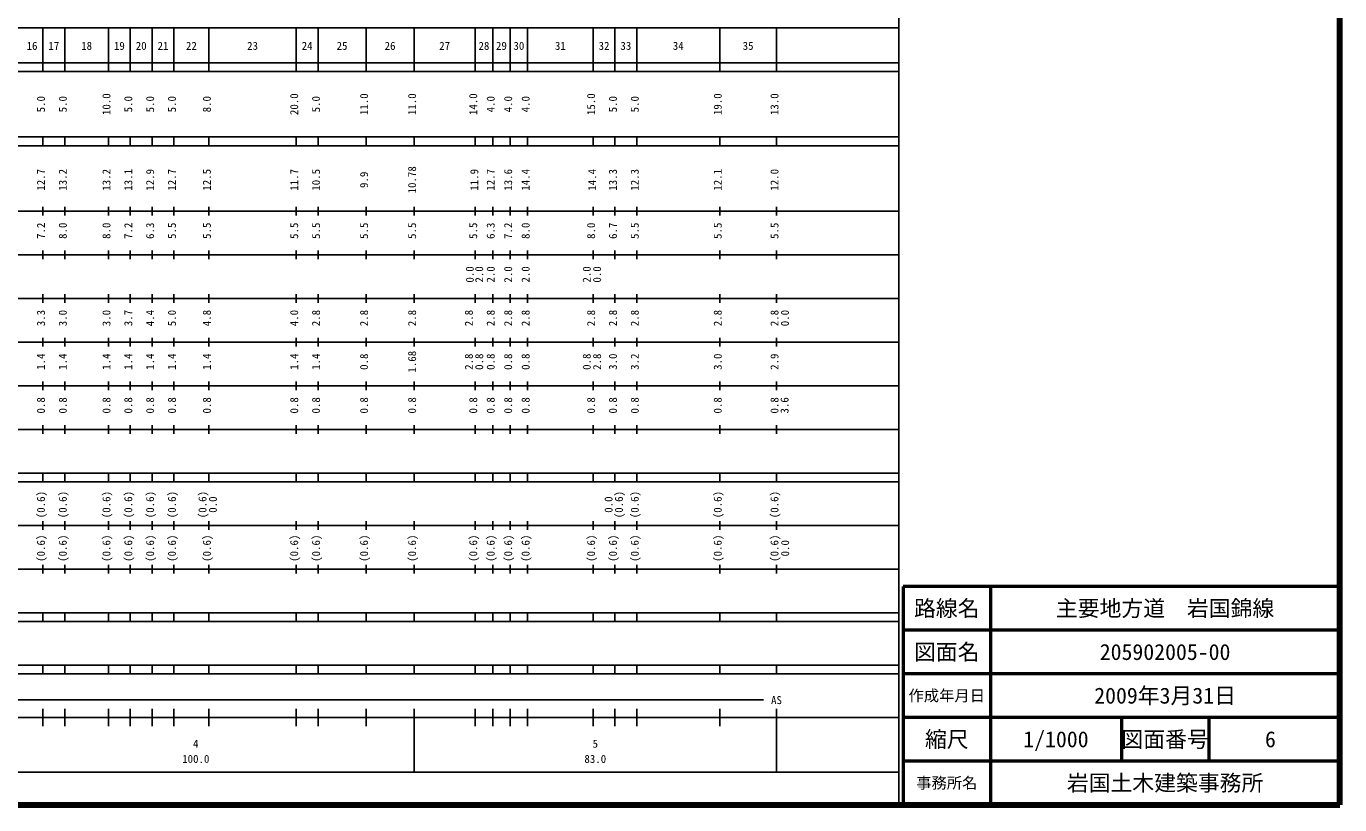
# Model space of a CAD drawing. Units: millimetres on the paper, enlarged 1000 times. Extents: x 40000 to 680000, y 20000 to 380000.
# Drawn here: x 379177 to 680000, y 20000 to 198357 of the extents above; entities that cross this region are included whole.
import ezdxf
from ezdxf.enums import TextEntityAlignment as Align

# ---------------------------------------------------------------- set-up
doc = ezdxf.new("R2010")
doc.units = ezdxf.units.MM
doc.header["$LTSCALE"] = 1000
for name, color, linetype, lineweight in [('M-TTL', 2, 'Continuous', 140), ('M-TTL-BAND', 7, 'Continuous', 25), ('M-TTL-FRAM', 2, 'Continuous', 50), ('M-TTL-LINE', 7, 'Continuous', 50)]:
    doc.layers.add(name, color=color, linetype=linetype, lineweight=lineweight)
doc.layers.add('M-TTL-TXT', color=7, linetype='Continuous')
doc.styles.add('ＭＳ ゴシック', font='')
doc.styles.get('ＭＳ ゴシック').set_extended_font_data('MS Gothic')

msp = doc.modelspace()

# ---------------------------------------------------------------- linework, layer by layer
at = {"layer": 'M-TTL'}
for p, q in [((680000, 20000), (680000, 380000)), ((40000, 20000), (680000, 20000))]:
    msp.add_line(p, q, dxfattribs=at)
at = {"layer": 'M-TTL-BAND'}
for p, q in [((579000, 20000), (579000, 370000)), ((68000, 198000), (579000, 198000)), ((383000, 188000), (383000, 198000)), ((388000, 188000), (388000, 198000)), ((398000, 188000), (398000, 198000)), ((403000, 188000), (403000, 198000)), ((408000, 188000), (408000, 198000)), ((413000, 188000), (413000, 198000)), ((421000, 188000), (421000, 198000)), ((441000, 188000), (441000, 198000)), ((446000, 188000), (446000, 198000)), ((457000, 188000), (457000, 198000)), ((468000, 188000), (468000, 198000)), ((482000, 188000), (482000, 198000)), ((486000, 188000), (486000, 198000)), ((490000, 188000), (490000, 198000)), ((494000, 188000), (494000, 198000)), ((509000, 188000), (509000, 198000)), ((514000, 188000), (514000, 198000)), ((519000, 188000), (519000, 198000)), ((538000, 188000), (538000, 198000)), ((551000, 188000), (551000, 198000)), ((40000, 190000), (579000, 190000)), ((40000, 188000), (579000, 188000)), ((40000, 173000), (579000, 173000)), ((383000, 171000), (383000, 173000)), ((388000, 171000), (388000, 173000)), ((398000, 171000), (398000, 173000)), ((403000, 171000), (403000, 173000)), ((408000, 171000), (408000, 173000)), ((413000, 171000), (413000, 173000)), ((421000, 171000), (421000, 173000)), ((441000, 171000), (441000, 173000)), ((446000, 171000), (446000, 173000)), ((457000, 171000), (457000, 173000)), ((468000, 171000), (468000, 173000)), ((482000, 171000), (482000, 173000)), ((486000, 171000), (486000, 173000)), ((490000, 171000), (490000, 173000)), ((494000, 171000), (494000, 173000)), ((509000, 171000), (509000, 173000)), ((514000, 171000), (514000, 173000)), ((519000, 171000), (519000, 173000)), ((538000, 171000), (538000, 173000)), ((551000, 171000), (551000, 173000)), ((40000, 171000), (579000, 171000)), ((383000, 155000), (383000, 157000)), ((388000, 155000), (388000, 157000)), ((398000, 155000), (398000, 157000)), ((403000, 155000), (403000, 157000)), ((408000, 155000), (408000, 157000)), ((413000, 155000), (413000, 157000)), ((421000, 155000), (421000, 157000)), ((441000, 155000), (441000, 157000)), ((446000, 155000), (446000, 157000)), ((457000, 155000), (457000, 157000)), ((468000, 155000), (468000, 157000)), ((482000, 155000), (482000, 157000)), ((486000, 155000), (486000, 157000)), ((490000, 155000), (490000, 157000)), ((494000, 155000), (494000, 157000)), ((509000, 155000), (509000, 157000)), ((514000, 155000), (514000, 157000)), ((519000, 155000), (519000, 157000)), ((538000, 155000), (538000, 157000)), ((551000, 155000), (551000, 157000)), ((40000, 156000), (579000, 156000)), ((46000, 146000), (579000, 146000)), ((383000, 145000), (383000, 147000)), ((388000, 145000), (388000, 147000)), ((398000, 145000), (398000, 147000)), ((403000, 145000), (403000, 147000)), ((408000, 145000), (408000, 147000)), ((413000, 145000), (413000, 147000)), ((421000, 145000), (421000, 147000)), ((441000, 145000), (441000, 147000)), ((446000, 145000), (446000, 147000)), ((457000, 145000), (457000, 147000)), ((468000, 145000), (468000, 147000)), ((482000, 145000), (482000, 147000)), ((486000, 145000), (486000, 147000)), ((490000, 145000), (490000, 147000)), ((494000, 145000), (494000, 147000)), ((509000, 145000), (509000, 147000)), ((514000, 145000), (514000, 147000)), ((519000, 145000), (519000, 147000)), ((538000, 145000), (538000, 147000)), ((551000, 145000), (551000, 147000)), ((52000, 136000), (579000, 136000)), ((383000, 135000), (383000, 137000)), ((388000, 135000), (388000, 137000)), ((398000, 135000), (398000, 137000)), ((403000, 135000), (403000, 137000)), ((408000, 135000), (408000, 137000)), ((413000, 135000), (413000, 137000)), ((421000, 135000), (421000, 137000)), ((441000, 135000), (441000, 137000)), ((446000, 135000), (446000, 137000)), ((457000, 135000), (457000, 137000)), ((468000, 135000), (468000, 137000)), ((482000, 135000), (482000, 137000)), ((486000, 135000), (486000, 137000)), ((490000, 135000), (490000, 137000)), ((494000, 135000), (494000, 137000)), ((509000, 135000), (509000, 137000)), ((514000, 135000), (514000, 137000)), ((519000, 135000), (519000, 137000)), ((538000, 135000), (538000, 137000)), ((551000, 135000), (551000, 137000)), ((383000, 125000), (383000, 127000)), ((388000, 125000), (388000, 127000)), ((398000, 125000), (398000, 127000)), ((403000, 125000), (403000, 127000)), ((408000, 125000), (408000, 127000)), ((413000, 125000), (413000, 127000)), ((421000, 125000), (421000, 127000)), ((441000, 125000), (441000, 127000)), ((446000, 125000), (446000, 127000)), ((457000, 125000), (457000, 127000)), ((468000, 125000), (468000, 127000)), ((482000, 125000), (482000, 127000)), ((486000, 125000), (486000, 127000)), ((490000, 125000), (490000, 127000)), ((494000, 125000), (494000, 127000)), ((509000, 125000), (509000, 127000)), ((514000, 125000), (514000, 127000)), ((519000, 125000), (519000, 127000)), ((538000, 125000), (538000, 127000)), ((551000, 125000), (551000, 127000)), ((46000, 126000), (579000, 126000)), ((52000, 116000), (579000, 116000)), ((383000, 115000), (383000, 117000)), ((388000, 115000), (388000, 117000)), ((398000, 115000), (398000, 117000)), ((403000, 115000), (403000, 117000)), ((408000, 115000), (408000, 117000)), ((413000, 115000), (413000, 117000)), ((421000, 115000), (421000, 117000)), ((441000, 115000), (441000, 117000)), ((446000, 115000), (446000, 117000)), ((457000, 115000), (457000, 117000)), ((468000, 115000), (468000, 117000)), ((482000, 115000), (482000, 117000)), ((486000, 115000), (486000, 117000)), ((490000, 115000), (490000, 117000)), ((494000, 115000), (494000, 117000)), ((509000, 115000), (509000, 117000)), ((514000, 115000), (514000, 117000)), ((519000, 115000), (519000, 117000)), ((538000, 115000), (538000, 117000)), ((551000, 115000), (551000, 117000)), ((46000, 106000), (579000, 106000)), ((383000, 105000), (383000, 107000)), ((388000, 105000), (388000, 107000)), ((398000, 105000), (398000, 107000)), ((403000, 105000), (403000, 107000)), ((408000, 105000), (408000, 107000)), ((413000, 105000), (413000, 107000)), ((421000, 105000), (421000, 107000)), ((441000, 105000), (441000, 107000)), ((446000, 105000), (446000, 107000)), ((457000, 105000), (457000, 107000)), ((468000, 105000), (468000, 107000)), ((482000, 105000), (482000, 107000)), ((486000, 105000), (486000, 107000)), ((490000, 105000), (490000, 107000)), ((494000, 105000), (494000, 107000)), ((509000, 105000), (509000, 107000)), ((514000, 105000), (514000, 107000)), ((519000, 105000), (519000, 107000)), ((538000, 105000), (538000, 107000)), ((551000, 105000), (551000, 107000)), ((40000, 96000), (579000, 96000)), ((40000, 94000), (579000, 94000)), ((383000, 94000), (383000, 96000)), ((388000, 94000), (388000, 96000)), ((398000, 94000), (398000, 96000)), ((403000, 94000), (403000, 96000)), ((408000, 94000), (408000, 96000)), ((413000, 94000), (413000, 96000)), ((421000, 94000), (421000, 96000)), ((441000, 94000), (441000, 96000)), ((446000, 94000), (446000, 96000)), ((457000, 94000), (457000, 96000)), ((468000, 94000), (468000, 96000)), ((482000, 94000), (482000, 96000)), ((486000, 94000), (486000, 96000)), ((490000, 94000), (490000, 96000)), ((494000, 94000), (494000, 96000)), ((509000, 94000), (509000, 96000)), ((514000, 94000), (514000, 96000)), ((519000, 94000), (519000, 96000)), ((538000, 94000), (538000, 96000)), ((551000, 94000), (551000, 96000)), ((383000, 83000), (383000, 85000)), ((388000, 83000), (388000, 85000)), ((398000, 83000), (398000, 85000)), ((403000, 83000), (403000, 85000)), ((408000, 83000), (408000, 85000)), ((413000, 83000), (413000, 85000)), ((421000, 83000), (421000, 85000)), ((441000, 83000), (441000, 85000)), ((446000, 83000), (446000, 85000)), ((457000, 83000), (457000, 85000)), ((468000, 83000), (468000, 85000)), ((482000, 83000), (482000, 85000)), ((486000, 83000), (486000, 85000)), ((490000, 83000), (490000, 85000)), ((494000, 83000), (494000, 85000)), ((509000, 83000), (509000, 85000)), ((514000, 83000), (514000, 85000)), ((519000, 83000), (519000, 85000)), ((538000, 83000), (538000, 85000)), ((551000, 83000), (551000, 85000)), ((49000, 84000), (579000, 84000)), ((40000, 74000), (579000, 74000)), ((383000, 73000), (383000, 75000)), ((388000, 73000), (388000, 75000)), ((398000, 73000), (398000, 75000)), ((403000, 73000), (403000, 75000)), ((408000, 73000), (408000, 75000)), ((413000, 73000), (413000, 75000)), ((421000, 73000), (421000, 75000)), ((441000, 73000), (441000, 75000)), ((446000, 73000), (446000, 75000)), ((457000, 73000), (457000, 75000)), ((468000, 73000), (468000, 75000)), ((482000, 73000), (482000, 75000)), ((486000, 73000), (486000, 75000)), ((490000, 73000), (490000, 75000)), ((494000, 73000), (494000, 75000)), ((509000, 73000), (509000, 75000)), ((514000, 73000), (514000, 75000)), ((519000, 73000), (519000, 75000)), ((538000, 73000), (538000, 75000)), ((551000, 73000), (551000, 75000)), ((40000, 64000), (579000, 64000)), ((383000, 62000), (383000, 64000)), ((388000, 62000), (388000, 64000)), ((398000, 62000), (398000, 64000)), ((403000, 62000), (403000, 64000)), ((408000, 62000), (408000, 64000)), ((413000, 62000), (413000, 64000)), ((421000, 62000), (421000, 64000)), ((441000, 62000), (441000, 64000)), ((446000, 62000), (446000, 64000)), ((457000, 62000), (457000, 64000)), ((468000, 62000), (468000, 64000)), ((482000, 62000), (482000, 64000)), ((486000, 62000), (486000, 64000)), ((490000, 62000), (490000, 64000)), ((494000, 62000), (494000, 64000)), ((509000, 62000), (509000, 64000)), ((514000, 62000), (514000, 64000)), ((519000, 62000), (519000, 64000)), ((538000, 62000), (538000, 64000)), ((551000, 62000), (551000, 64000)), ((40000, 62000), (579000, 62000)), ((40000, 52000), (579000, 52000)), ((383000, 50000), (383000, 52000)), ((388000, 50000), (388000, 52000)), ((398000, 50000), (398000, 52000)), ((403000, 50000), (403000, 52000)), ((408000, 50000), (408000, 52000)), ((413000, 50000), (413000, 52000)), ((421000, 50000), (421000, 52000)), ((441000, 50000), (441000, 52000)), ((446000, 50000), (446000, 52000)), ((457000, 50000), (457000, 52000)), ((468000, 50000), (468000, 52000)), ((482000, 50000), (482000, 52000)), ((486000, 50000), (486000, 52000)), ((490000, 50000), (490000, 52000)), ((494000, 50000), (494000, 52000)), ((509000, 50000), (509000, 52000)), ((514000, 50000), (514000, 52000)), ((519000, 50000), (519000, 52000)), ((538000, 50000), (538000, 52000)), ((551000, 50000), (551000, 52000)), ((40000, 50000), (579000, 50000)), ((71000, 44000), (548000, 44000)), ((40000, 40000), (579000, 40000)), ((383000, 38000), (383000, 42000)), ((388000, 38000), (388000, 42000)), ((398000, 38000), (398000, 42000)), ((403000, 38000), (403000, 42000)), ((408000, 38000), (408000, 42000)), ((413000, 38000), (413000, 42000)), ((421000, 38000), (421000, 42000)), ((441000, 38000), (441000, 42000)), ((446000, 38000), (446000, 42000)), ((457000, 38000), (457000, 42000)), ((468000, 27500), (468000, 42000)), ((482000, 38000), (482000, 42000)), ((486000, 38000), (486000, 42000)), ((490000, 38000), (490000, 42000)), ((494000, 38000), (494000, 42000)), ((509000, 38000), (509000, 42000)), ((514000, 38000), (514000, 42000)), ((519000, 38000), (519000, 42000)), ((538000, 38000), (538000, 42000)), ((551000, 27500), (551000, 42000)), ((68000, 27500), (579000, 27500))]:
    msp.add_line(p, q, dxfattribs=at)
at = {"layer": 'M-TTL-FRAM'}
for p, q in [((680000, 70000), (580000, 70000)), ((580000, 70000), (580000, 20000))]:
    msp.add_line(p, q, dxfattribs=at)
at = {"layer": 'M-TTL-LINE'}
for p, q in [((600000, 70000), (600000, 20000)), ((680000, 60000), (580000, 60000)), ((680000, 50000), (580000, 50000)), ((680000, 40000), (580000, 40000)), ((630000, 40000), (630000, 30000)), ((650000, 40000), (650000, 30000)), ((680000, 30000), (580000, 30000))]:
    msp.add_line(p, q, dxfattribs=at)

# ---------------------------------------------------------------- texts
at = {"layer": 'M-TTL-BAND', "style": 'ＭＳ ゴシック'}
for s, p in [('16', (380500, 192405)), ('17', (385500, 192405)), ('18', (393000, 192405)), ('19', (400500, 192405)), ('20', (405500, 192405)), ('21', (410500, 192405)), ('22', (417000, 192405)), ('23', (431000, 192405)), ('24', (443500, 192405)), ('25', (451500, 192405)), ('26', (462500, 192405)), ('27', (475000, 192405)), ('28', (484000, 192405)), ('29', (488000, 192405)), ('30', (492000, 192405)), ('31', (501500, 192405)), ('32', (511500, 192405)), ('33', (516500, 192405)), ('34', (528500, 192405)), ('35', (544500, 192405)), ('AS', (551000, 42500)), ('4', (418000, 32523)), ('5', (509500, 32523)), ('100.0', (418000, 29033)), ('83.0', (509500, 29033))]:
    msp.add_text(s, height=1833, dxfattribs=at).set_placement(p, align=Align.BOTTOM_CENTER)
for s, p in [('5.0', (384000, 180500)), ('5.0', (389000, 180500)), ('10.0', (399000, 180500)), ('5.0', (404000, 180500)), ('5.0', (409000, 180500)), ('5.0', (414000, 180500)), ('8.0', (422000, 180500)), ('20.0', (442000, 180500)), ('5.0', (447000, 180500)), ('11.0', (458000, 180500)), ('11.0', (469000, 180500)), ('14.0', (483000, 180500)), ('4.0', (487000, 180500)), ('4.0', (491000, 180500)), ('4.0', (495000, 180500)), ('15.0', (510000, 180500)), ('5.0', (515000, 180500)), ('5.0', (520000, 180500)), ('19.0', (539000, 180500)), ('13.0', (552000, 180500)), ('12.7', (384000, 163174)), ('13.2', (389000, 163174)), ('13.2', (399000, 163174)), ('13.1', (404000, 163174)), ('12.9', (409000, 163174)), ('12.7', (414000, 163174)), ('12.5', (422000, 163174)), ('11.7', (442000, 163174)), ('10.5', (447000, 163174)), ('10.78', (469000, 163174)), ('11.9', (483250, 163174)), ('12.7', (487000, 163174)), ('13.6', (491000, 163174)), ('14.4', (495000, 163174)), ('14.4', (510250, 163174)), ('13.3', (515000, 163174)), ('12.3', (520000, 163174)), ('12.1', (539000, 163174)), ('12.0', (552000, 163174)), ('9.9', (458000, 163174)), ('7.2', (384000, 151500)), ('8.0', (389000, 151500)), ('8.0', (399000, 151500)), ('7.2', (404000, 151500)), ('6.3', (409000, 151500)), ('5.5', (414000, 151500)), ('5.5', (422000, 151500)), ('5.5', (442000, 151500)), ('5.5', (447000, 151500)), ('5.5', (458000, 151500)), ('5.5', (469000, 151500)), ('5.5', (483000, 151500)), ('6.3', (487000, 151500)), ('7.2', (491000, 151500)), ('8.0', (495000, 151500)), ('8.0', (510000, 151500)), ('6.7', (515000, 151500)), ('5.5', (520000, 151500)), ('5.5', (539000, 151500)), ('5.5', (552000, 151500)), ('0.0', (482210, 141500)), ('2.0', (484370, 141500)), ('2.0', (487000, 141500)), ('2.0', (491000, 141500)), ('2.0', (495000, 141500)), ('2.0', (509000, 141500)), ('0.0', (511370, 141500)), ('3.3', (384000, 131500)), ('3.0', (389000, 131500)), ('3.0', (399000, 131500)), ('3.7', (404000, 131500)), ('4.4', (409000, 131500)), ('5.0', (414000, 131500)), ('4.8', (422000, 131500)), ('4.0', (442000, 131500)), ('2.8', (447000, 131500)), ('2.8', (458000, 131500)), ('2.8', (469000, 131500)), ('2.8', (482000, 131500)), ('2.8', (487000, 131500)), ('2.8', (491000, 131500)), ('2.8', (495000, 131500)), ('2.8', (510000, 131500)), ('2.8', (515000, 131500)), ('2.8', (520000, 131500)), ('2.8', (539000, 131500)), ('2.8', (552000, 131500)), ('0.0', (554387, 131500)), ('1.68', (469000, 121500)), ('1.4', (384000, 121500)), ('1.4', (389000, 121500)), ('1.4', (399000, 121500)), ('1.4', (404000, 121500)), ('1.4', (409000, 121500)), ('1.4', (414000, 121500)), ('1.4', (422000, 121500)), ('1.4', (442000, 121500)), ('1.4', (447000, 121500)), ('0.8', (458000, 121500)), ('2.8', (482000, 121500)), ('0.8', (484370, 121500)), ('0.8', (487000, 121500)), ('0.8', (491000, 121500)), ('0.8', (495000, 121500)), ('0.8', (509000, 121500)), ('2.8', (511370, 121500)), ('3.0', (515000, 121500)), ('3.2', (520000, 121500)), ('3.0', (539000, 121500)), ('2.9', (552000, 121500)), ('0.8', (384000, 111500)), ('0.8', (389000, 111500)), ('0.8', (399000, 111500)), ('0.8', (404000, 111500)), ('0.8', (409000, 111500)), ('0.8', (414000, 111500)), ('0.8', (422000, 111500)), ('0.8', (442000, 111500)), ('0.8', (447000, 111500)), ('0.8', (458000, 111500)), ('0.8', (469000, 111500)), ('0.8', (483000, 111500)), ('0.8', (487000, 111500)), ('0.8', (491000, 111500)), ('0.8', (495000, 111500)), ('0.8', (510000, 111500)), ('0.8', (515000, 111500)), ('0.8', (520000, 111500)), ('0.8', (539000, 111500)), ('0.8', (552000, 111500)), ('3.6', (554305, 111500)), ('(0.6)', (384000, 88764)), ('(0.6)', (389000, 88764)), ('(0.6)', (399000, 88764)), ('(0.6)', (404000, 88764)), ('(0.6)', (409000, 88764)), ('(0.6)', (414000, 88764)), ('(0.6)', (421000, 88764)), ('0.0', (423370, 88764)), ('0.0', (514000, 88764)), ('(0.6)', (516370, 88764)), ('(0.6)', (520000, 88764)), ('(0.6)', (539000, 88764)), ('(0.6)', (552000, 88764)), ('(0.6)', (384000, 78764)), ('(0.6)', (389000, 78764)), ('(0.6)', (399000, 78764)), ('(0.6)', (404000, 78764)), ('(0.6)', (409000, 78764)), ('(0.6)', (414000, 78764)), ('(0.6)', (422000, 78764)), ('(0.6)', (442000, 78764)), ('(0.6)', (447000, 78764)), ('(0.6)', (458000, 78764)), ('(0.6)', (469000, 78764)), ('(0.6)', (483000, 78764)), ('(0.6)', (487000, 78764)), ('(0.6)', (491000, 78764)), ('(0.6)', (495000, 78764)), ('(0.6)', (510000, 78764)), ('(0.6)', (515000, 78764)), ('(0.6)', (520000, 78764)), ('(0.6)', (539000, 78764)), ('(0.6)', (552000, 78764)), ('0.0', (554444, 78764))]:
    msp.add_text(s, height=1833, rotation=90, dxfattribs=at).set_placement(p, align=Align.BOTTOM_CENTER)
at = {"layer": 'M-TTL-TXT', "style": 'ＭＳ ゴシック'}
for s, height, p in [('路線名', 3666, (590000, 65000)), ('路線名', 3666, (590000, 65000)), ('主要地方道\u3000岩国錦線', 3666, (640000, 65000)), ('図面名', 3666, (590000, 55000)), ('図面名', 3666, (590000, 55000)), ('205902005-00', 3666, (640000, 55000)), ('作成年月日', 2566, (590000, 45000)), ('作成年月日', 2566, (590000, 45000)), ('2009年3月31日', 3666, (640000, 45000)), ('縮尺', 3666, (590000, 35000)), ('縮尺', 3666, (590000, 35000)), ('1/1000', 3666, (615000, 35000)), ('図面番号', 3666, (640000, 35000)), ('図面番号', 3666, (640000, 35000)), ('6', 3666, (664125, 35000)), ('岩国土木建築事務所', 3666, (640000, 25000)), ('事務所名', 2566, (590000, 25000)), ('事務所名', 2566, (590000, 25000))]:
    msp.add_text(s, height=height, dxfattribs=at).set_placement(p, align=Align.MIDDLE_CENTER)

doc.saveas('drawing.dxf')
